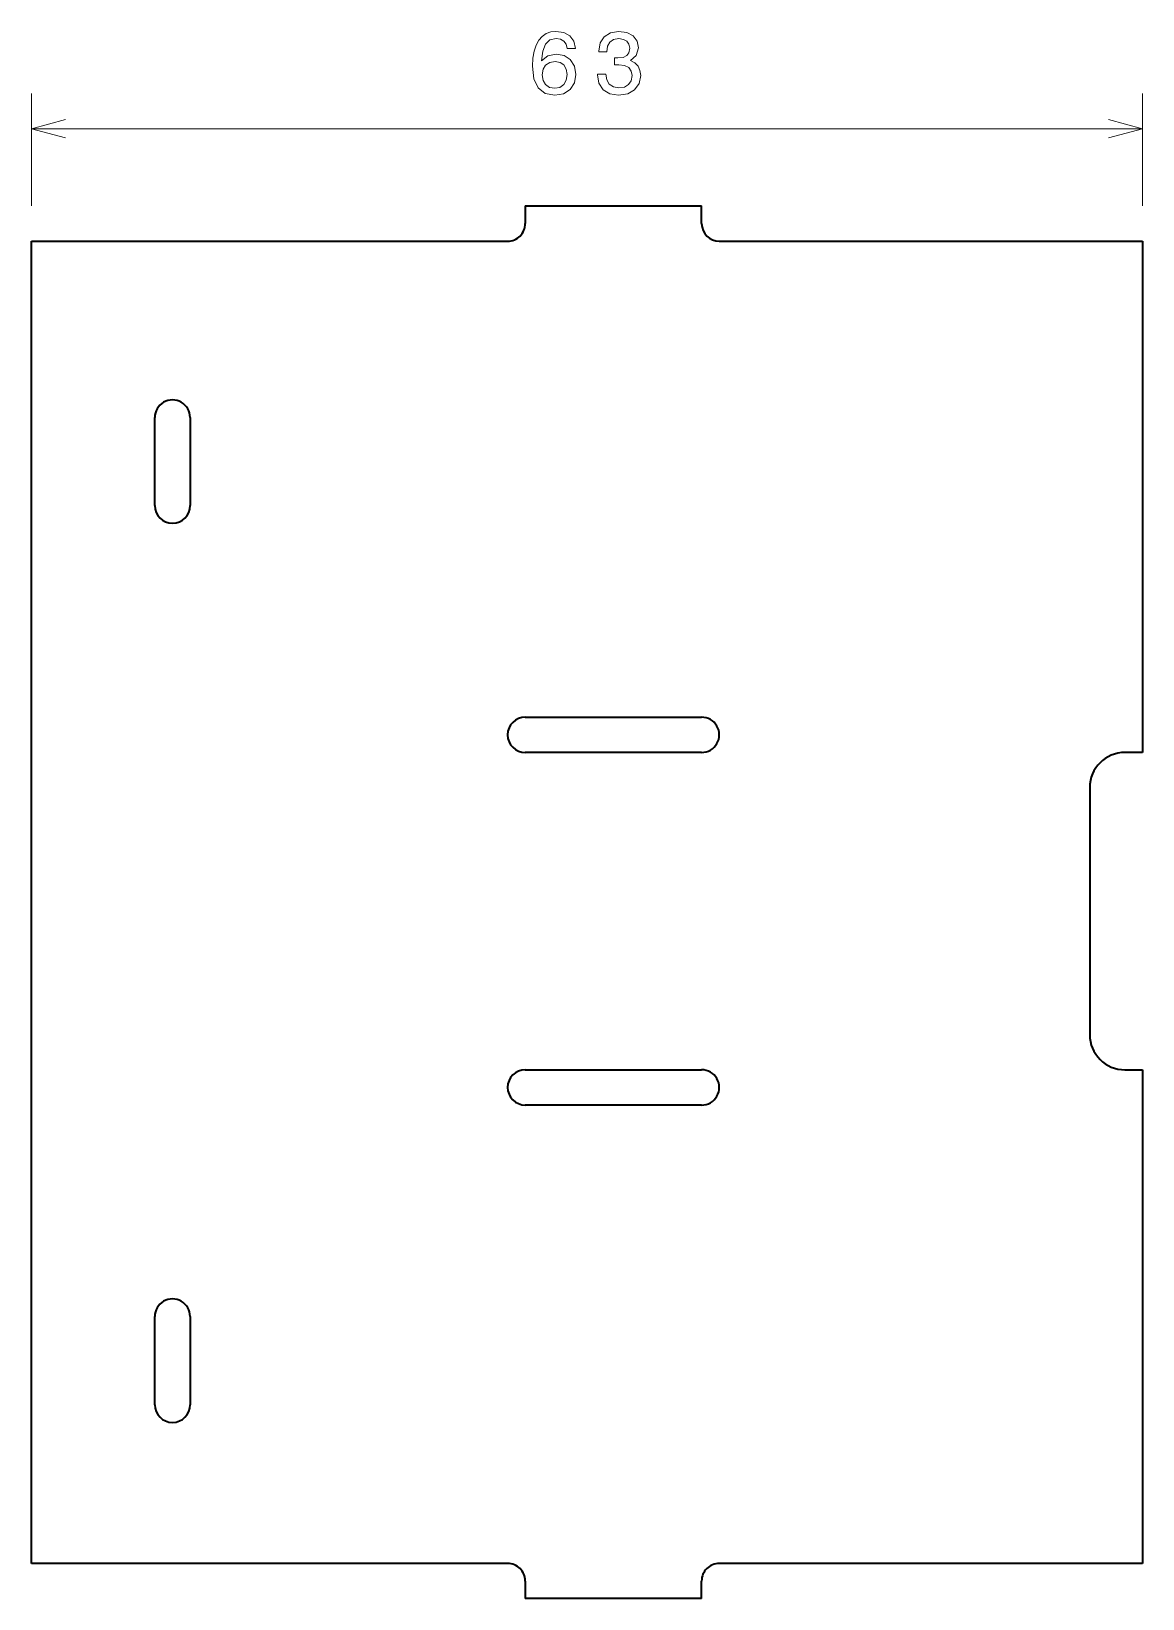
# Model space of a CAD drawing. Extents: x 40.9 to 103.9, y 107.6 to 196.6.
import ezdxf

# ---------------------------------------------------------------- set-up
doc = ezdxf.new("R2010")
doc.units = 0

msp = doc.modelspace()

# ---------------------------------------------------------------- linework, layer by layer
at = {"color": 7, "lineweight": 13, "ltscale": 0.159464}
for p, q in [((40.863792, 186.649048), (40.863792, 193.027618)), ((103.863792, 186.649048), (103.863792, 193.027618))]:
    msp.add_line(p, q, dxfattribs=at)
at = {"color": 7, "lineweight": 13}
msp.add_line((40.863792, 191.027618), (103.863792, 191.027618), dxfattribs=at)
at = {"color": 7, "lineweight": 35, "ltscale": 0.25}
for p, q in [((68.863792, 186.649048), (78.863792, 186.649048)), ((68.863792, 157.649048), (78.863792, 157.649048)), ((78.863792, 155.649048), (68.863792, 155.649048)), ((68.863792, 137.649048), (78.863792, 137.649048)), ((78.863792, 135.649048), (68.863792, 135.649048)), ((78.863792, 107.649048), (68.863792, 107.649048))]:
    msp.add_line(p, q, dxfattribs=at)
at = {"color": 7, "lineweight": 35, "ltscale": 0.025}
for p, q in [((68.863792, 186.649048), (68.863792, 185.649048)), ((78.863792, 185.649048), (78.863792, 186.649048)), ((103.863792, 155.649048), (102.863792, 155.649048)), ((102.863792, 137.649048), (103.863792, 137.649048)), ((68.863792, 108.649048), (68.863792, 107.649048)), ((78.863792, 107.649048), (78.863792, 108.649048))]:
    msp.add_line(p, q, dxfattribs=at)
at = {"color": 7, "lineweight": 35}
for p, q in [((40.863792, 109.649048), (40.863792, 184.649048)), ((40.863792, 184.649048), (67.863792, 184.649048)), ((79.863792, 184.649048), (103.863792, 184.649048)), ((103.863792, 184.649048), (103.863792, 157.649048)), ((103.863792, 133.649048), (103.863792, 109.649048)), ((67.863792, 109.649048), (40.863792, 109.649048)), ((103.863792, 109.649048), (79.863792, 109.649048))]:
    msp.add_line(p, q, dxfattribs=at)
at = {"color": 7, "lineweight": 35, "ltscale": 0.125}
for p, q in [((47.863792, 169.649048), (47.863792, 174.649048)), ((49.863792, 174.649048), (49.863792, 169.649048)), ((47.863792, 118.649048), (47.863792, 123.649048)), ((49.863792, 123.649048), (49.863792, 118.649048))]:
    msp.add_line(p, q, dxfattribs=at)
at = {"color": 7, "lineweight": 35, "ltscale": 0.05}
for p, q in [((103.863792, 157.649048), (103.863792, 155.649048)), ((103.863792, 137.649048), (103.863792, 135.649048)), ((103.863792, 135.649048), (103.863792, 133.649048))]:
    msp.add_line(p, q, dxfattribs=at)
at = {"color": 7, "lineweight": 35, "ltscale": 0.35}
msp.add_line((100.863792, 153.649048), (100.863792, 139.649048), dxfattribs=at)
at = {"color": 7, "lineweight": 13}
for points in [[(71.706154, 195.584534), (71.610336, 195.993027), (71.388435, 196.295624), (71.045494, 196.487274), (70.601685, 196.552826), (70.304138, 196.517517), (70.046936, 196.421707), (69.819992, 196.265366), (69.628349, 196.043457), (69.477051, 195.766083), (69.366096, 195.428192), (69.295494, 195.02977), (69.275322, 194.580933), (69.35601, 193.864792), (69.603134, 193.345337), (70.001541, 193.032654), (70.546211, 192.926743), (71.035408, 193.017517), (71.408607, 193.254547), (71.650681, 193.627747), (71.73642, 194.101822), (71.650681, 194.580933), (71.418694, 194.949081), (71.060623, 195.181061), (70.616821, 195.261765), (70.137711, 195.160889), (69.77964, 194.873428), (69.855293, 195.428192), (70.016678, 195.826599), (70.263794, 196.063629), (70.606735, 196.144318), (70.858894, 196.103973), (71.050537, 195.998077), (71.17662, 195.821564), (71.24218, 195.584534)], [(72.960907, 194.127029), (72.960907, 194.091736), (73.041603, 193.607574), (73.278633, 193.244476), (73.651833, 193.012482), (74.146072, 192.926743), (74.670563, 193.012482), (75.063934, 193.234375), (75.316101, 193.587402), (75.406876, 194.04129), (75.366531, 194.338852), (75.255577, 194.580933), (75.07402, 194.767517), (74.831947, 194.903687), (75.15976, 195.176025), (75.275757, 195.609741), (75.200104, 196.003113), (74.983246, 196.300659), (74.630219, 196.487274), (74.146072, 196.552826), (73.692177, 196.472137), (73.344193, 196.250229), (73.117249, 195.897217), (73.041603, 195.428192), (73.041603, 195.392883), (73.490448, 195.392883), (73.530792, 195.715652), (73.661919, 195.947632), (73.873734, 196.088852), (74.171288, 196.139282), (74.433533, 196.098938), (74.625175, 195.993027), (74.741173, 195.821564), (74.78656, 195.589569), (74.741173, 195.342453), (74.620132, 195.176025), (74.408318, 195.075165), (74.12085, 195.044907), (73.924164, 195.049942), (73.924164, 194.651535), (74.171288, 194.661621), (74.489014, 194.616226), (74.726044, 194.495193), (74.867249, 194.298508), (74.917679, 194.04129), (74.862206, 193.748795), (74.715958, 193.531937), (74.483963, 193.395767), (74.176331, 193.350372), (73.858604, 193.400818), (73.626617, 193.552109), (73.480362, 193.794189), (73.424889, 194.127029)], [(71.247223, 194.096771), (71.19175, 193.779053), (71.050537, 193.536972), (70.823593, 193.375595), (70.541168, 193.325165), (70.243622, 193.375595), (70.016678, 193.531937), (69.870422, 193.774017), (69.825035, 194.091736), (69.875465, 194.404419), (70.016678, 194.641449), (70.248665, 194.79274), (70.56134, 194.848221), (70.833679, 194.79274), (71.050537, 194.646484), (71.19175, 194.409454)]]:
    msp.add_lwpolyline(points, close=True, dxfattribs=at)
for points in [[(42.795643, 191.545258), (40.863792, 191.027618), (42.795643, 190.509979)], [(101.931946, 190.509979), (103.863792, 191.027618), (101.931946, 191.545258)]]:
    msp.add_lwpolyline(points, dxfattribs=at)
at = {"color": 7, "lineweight": 35}
for centre, radius, start, end in [((67.863792, 185.649048), 1, 269.999997, 360), ((79.863792, 185.649048), 1, 180.000005, 269.999997), ((48.863792, 174.649048), 1, 0, 180.000005), ((48.863792, 169.649048), 1, 180.000005, 360), ((68.863792, 156.649048), 1, 90.000003, 269.999997), ((78.863792, 156.649048), 1, 269.999997, 90.000003), ((102.863922, 153.648926), 2.000172, 90.003582, 179.996412), ((102.863922, 139.64917), 2.000171, 180.00356, 269.996439), ((68.863792, 136.649048), 1, 90.000003, 269.999997), ((78.863792, 136.649048), 1, 269.999997, 90.000003), ((48.863792, 123.649048), 1, 0, 180.000005), ((48.863792, 118.649048), 1, 180.000005, 360), ((67.863792, 108.649048), 1, 0, 90.000003), ((79.863792, 108.649048), 1, 90.000003, 180.000005)]:
    msp.add_arc(centre, radius, start, end, dxfattribs=at)

doc.saveas('drawing.dxf')
